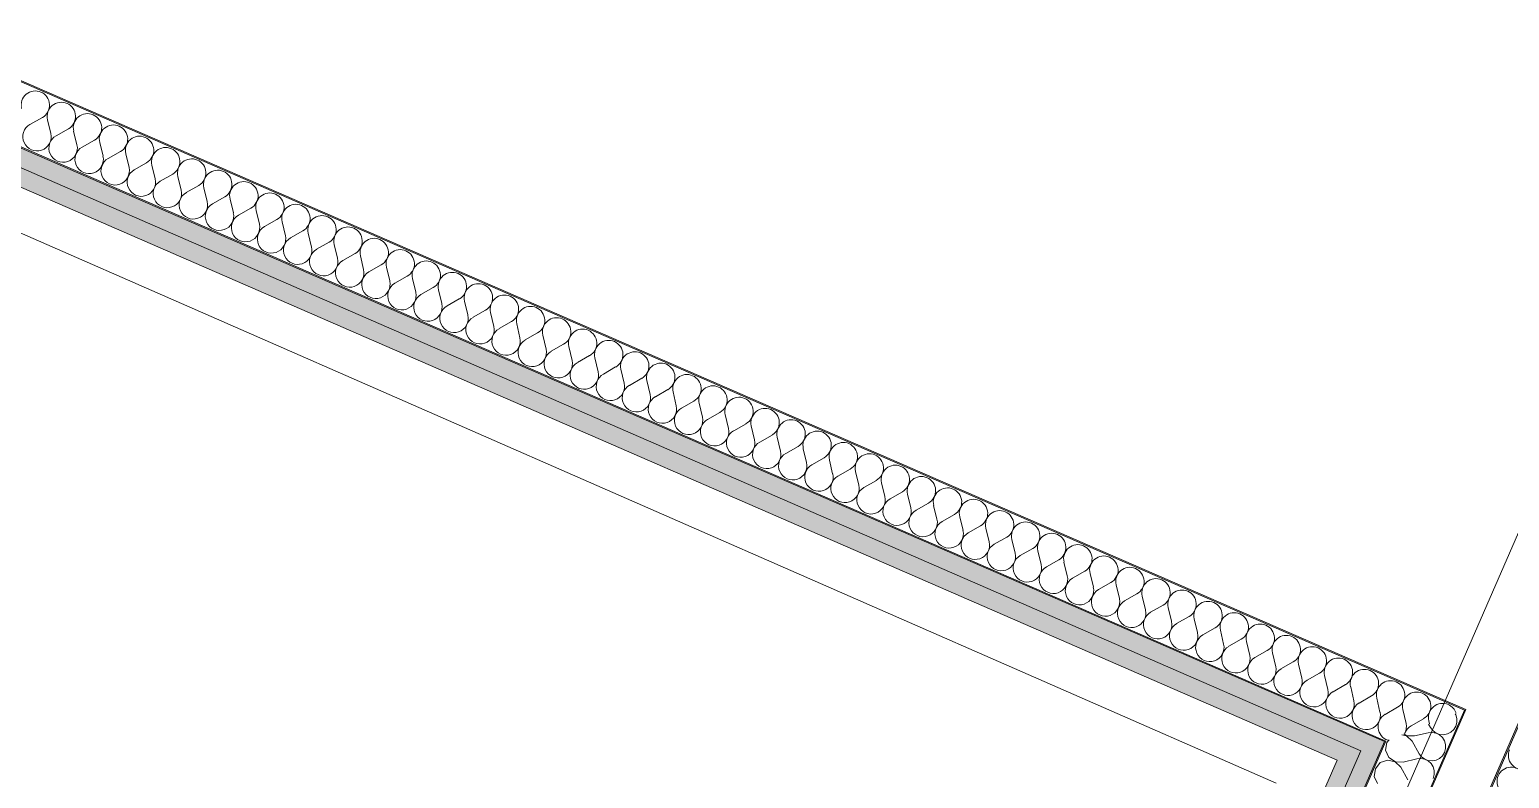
# Model space of a CAD drawing. Header units: millimetres. Extents: x -99530 to 90294, y -97212 to 56397.
# Drawn here: x -24517 to -23278, y -33226 to -32599 of the extents above; entities that cross this region are included whole.
import ezdxf
from ezdxf.enums import TextEntityAlignment as Align

# ---------------------------------------------------------------- set-up
doc = ezdxf.new("R2010")
doc.units = ezdxf.units.MM
doc.header["$MEASUREMENT"] = 0
doc.linetypes.add('Double Dashed', pattern=[1093.611073, 529.166651, -211.666656, 141.111112, -211.666656])
for name, color, linetype in [('A-25-M_Wall_Int', 7, 'Continuous'), ('New_A-05-M_Gross_Int_Circulation', 7, 'Continuous'), ('New_A-15-MG_Structural_Grid_Phase_2', 7, 'Continuous'), ('New_A-25-M_Wall_Int', 7, 'Continuous')]:
    doc.layers.add(name, color=color, linetype=linetype)
for name, color, linetype, lineweight in [('A-25-M_Wall_Int_Pen_No__1', 7, 'Continuous', 13), ('New_A-25-M_Wall_Int_Pen_No__1', 7, 'Continuous', 13), ('New_ArchiCAD Zone Stamps_Pen_No__6', 7, 'Continuous', 35)]:
    doc.layers.add(name, color=color, linetype=linetype, lineweight=lineweight)
for name, color, linetype, lineweight, true_color in [('A-25-M_Wall_Int_Pen_No__107', 7, 'Continuous', 15, 0xa6a6a6), ('New_A-05-M_Gross_Int_Circulation_Pen_No__74', 7, 'Continuous', 20, 0x606060), ('New_A-15-MG_Structural_Grid_Phase_2_Pen_No__222', 7, 'Continuous', 13, 0x65af33), ('New_A-25-M_Wall_Int_Pen_No__107', 7, 'Continuous', 15, 0xa6a6a6)]:
    doc.layers.add(name, color=color, linetype=linetype, lineweight=lineweight, true_color=true_color)
doc.styles.add('GENERATED_STYLE_1', font='')
doc.styles.add('GENERATED_STYLE_3', font='')
doc.styles.add('GENERATED_STYLE_4', font='')
doc.styles.get('GENERATED_STYLE_1').set_extended_font_data('Arial', bold=True)
doc.styles.get('GENERATED_STYLE_3').set_extended_font_data('Arial')
doc.styles.get('GENERATED_STYLE_4').set_extended_font_data('Swis721 BT')

# ---------------------------------------------------------------- blocks, each defined once
blk = doc.blocks.new('catering seating and servery_INB 0113_3_1', base_point=(-33684.2, -45971.9))
at = {"layer": 'New_A-05-M_Gross_Int_Circulation_Pen_No__74', "linetype": 'Continuous'}
blk.add_line((-23473, -33229.6), (-28114.8, -31197.5), dxfattribs=at)
at = {"layer": 'New_ArchiCAD Zone Stamps_Pen_No__6'}
for tag, height, style, p in [('ROOM_NAME', 250, 'GENERATED_STYLE_1', (-35356, -44046.5)), ('zoneNameLine2', 250, 'GENERATED_STYLE_1', (-35544.4, -44478.6)), ('ROOM_NUMBER', 200, 'GENERATED_STYLE_3', (-35732.8, -44899.3)), ('measuredAreaCode', 200, 'GENERATED_STYLE_3', (-35889.9, -45259.4)), ('DUMMY_649', 200, 'GENERATED_STYLE_3', (-35582.5, -45393.5)), ('DUMMY_650', 200, 'GENERATED_STYLE_3', (-34953.3, -45667.8)), ('DUMMY_651', 133.3, 'GENERATED_STYLE_3', (-34674, -45774.4))]:
    blk.add_attdef(tag, text='', height=height, rotation=336.4404, dxfattribs=dict(at, style=style)).set_placement(p, align=Align.TOP_LEFT)
blk = doc.blocks.new('*X708')
at = {"layer": 'New_A-25-M_Wall_Int_Pen_No__107', "linetype": 'Continuous'}
for p, q in [((-24517.1, -32678.2), (-24506.7, -32672.3)), ((-24499.6, -32685.8), (-24502.3, -32674.2)), ((-24495.2, -32687.7), (-24484.9, -32681.8)), ((-24477.8, -32695.3), (-24480.5, -32683.7)), ((-24473.4, -32697.2), (-24463, -32691.3)), ((-24455.9, -32704.8), (-24458.7, -32693.2)), ((-24451.6, -32706.7), (-24441.2, -32700.8)), ((-24434.1, -32714.3), (-24436.8, -32702.7)), ((-24429.7, -32716.2), (-24419.4, -32710.3)), ((-24412.3, -32723.8), (-24415, -32712.2)), ((-24407.9, -32725.7), (-24397.5, -32719.8)), ((-24390.4, -32733.3), (-24393.2, -32721.7)), ((-24386.1, -32735.2), (-24375.7, -32729.3)), ((-24368.6, -32742.8), (-24371.3, -32731.2)), ((-24364.2, -32744.7), (-24353.9, -32738.8)), ((-24346.7, -32752.3), (-24349.5, -32740.7)), ((-24342.4, -32754.2), (-24332, -32748.3)), ((-24324.9, -32761.8), (-24327.7, -32750.2)), ((-24320.5, -32763.7), (-24310.2, -32757.8)), ((-24303.1, -32771.3), (-24305.8, -32759.7)), ((-24298.7, -32773.2), (-24288.4, -32767.3)), ((-24281.2, -32780.8), (-24284, -32769.2)), ((-24276.9, -32782.7), (-24266.5, -32776.8)), ((-24259.4, -32790.2), (-24262.2, -32778.7)), ((-24255, -32792.1), (-24244.7, -32786.3)), ((-24237.6, -32799.7), (-24240.3, -32788.2)), ((-24233.2, -32801.6), (-24222.9, -32795.8)), ((-24215.7, -32809.2), (-24218.5, -32797.7)), ((-24211.4, -32811.1), (-24201, -32805.3)), ((-24193.9, -32818.7), (-24196.7, -32807.2)), ((-24189.5, -32820.6), (-24179.2, -32814.7)), ((-24172.1, -32828.2), (-24174.8, -32816.6)), ((-24167.7, -32830.1), (-24157.4, -32824.2)), ((-24150.2, -32837.7), (-24153, -32826.1)), ((-24145.9, -32839.6), (-24135.5, -32833.7)), ((-24128.4, -32847.2), (-24131.2, -32835.6)), ((-24124, -32849.1), (-24113.7, -32843.2)), ((-24106.6, -32856.7), (-24109.3, -32845.1)), ((-24102.2, -32858.6), (-24091.9, -32852.7)), ((-24084.7, -32866.2), (-24087.5, -32854.6)), ((-24080.4, -32868.1), (-24070, -32862.2)), ((-24062.9, -32875.7), (-24065.7, -32864.1)), ((-24058.5, -32877.6), (-24048.2, -32871.7)), ((-24041.1, -32885.2), (-24043.8, -32873.6)), ((-24036.7, -32887.1), (-24026.4, -32881.2)), ((-24019.2, -32894.7), (-24022, -32883.1)), ((-24014.9, -32896.6), (-24004.5, -32890.7)), ((-23997.4, -32904.2), (-24000.2, -32892.6)), ((-23993, -32906.1), (-23982.7, -32900.2)), ((-23975.6, -32913.7), (-23978.3, -32902.1)), ((-23971.2, -32915.6), (-23960.9, -32909.7)), ((-23953.7, -32923.2), (-23956.5, -32911.6)), ((-23949.4, -32925.1), (-23939, -32919.2)), ((-23931.9, -32932.7), (-23934.7, -32921.1)), ((-23927.5, -32934.6), (-23917.2, -32928.7)), ((-23910.1, -32942.2), (-23912.8, -32930.6)), ((-23905.7, -32944.1), (-23895.4, -32938.2)), ((-23888.2, -32951.7), (-23891, -32940.1)), ((-23883.9, -32953.6), (-23873.5, -32947.7)), ((-23866.4, -32961.2), (-23869.2, -32949.6)), ((-23862, -32963.1), (-23851.7, -32957.2)), ((-23844.6, -32970.7), (-23847.3, -32959.1)), ((-23840.2, -32972.6), (-23829.9, -32966.7)), ((-23822.7, -32980.2), (-23825.5, -32968.6)), ((-23818.4, -32982.1), (-23808, -32976.2)), ((-23800.9, -32989.7), (-23803.7, -32978.1)), ((-23796.5, -32991.6), (-23786.2, -32985.7)), ((-23779.1, -32999.2), (-23781.8, -32987.6)), ((-23774.7, -33001.1), (-23764.3, -32995.2)), ((-23757.2, -33008.7), (-23760, -32997.1)), ((-23752.9, -33010.5), (-23742.5, -33004.7)), ((-23735.4, -33018.1), (-23738.1, -33006.6)), ((-23731, -33020), (-23720.7, -33014.2)), ((-23713.6, -33027.6), (-23716.3, -33016.1)), ((-23709.2, -33029.5), (-23698.8, -33023.7)), ((-23691.7, -33037.1), (-23694.5, -33025.6)), ((-23687.4, -33039), (-23677, -33033.2)), ((-23669.9, -33046.6), (-23672.6, -33035.1)), ((-23665.5, -33048.5), (-23655.2, -33042.6)), ((-23648.1, -33056.1), (-23650.8, -33044.5)), ((-23643.7, -33058), (-23633.3, -33052.1)), ((-23626.2, -33065.6), (-23629, -33054)), ((-23621.9, -33067.5), (-23611.5, -33061.6)), ((-23604.4, -33075.1), (-23607.1, -33063.5)), ((-23600, -33077), (-23589.7, -33071.1)), ((-23582.6, -33084.6), (-23585.3, -33073)), ((-23578.2, -33086.5), (-23567.8, -33080.6)), ((-23560.7, -33094.1), (-23563.5, -33082.5)), ((-23556.4, -33096), (-23546, -33090.1)), ((-23538.9, -33103.6), (-23541.6, -33092)), ((-23534.5, -33105.5), (-23524.2, -33099.6)), ((-23517.1, -33113.1), (-23519.8, -33101.5)), ((-23512.7, -33115), (-23502.3, -33109.1)), ((-23495.2, -33122.6), (-23498, -33111)), ((-23490.9, -33124.5), (-23480.5, -33118.6)), ((-23473.4, -33132.1), (-23476.1, -33120.5)), ((-23469, -33134), (-23458.7, -33128.1)), ((-23451.6, -33141.6), (-23454.3, -33130)), ((-23447.2, -33143.5), (-23436.8, -33137.6)), ((-23429.7, -33151.1), (-23432.5, -33139.5)), ((-23425.4, -33153), (-23415, -33147.1)), ((-23407.9, -33160.6), (-23410.6, -33149)), ((-23403.5, -33162.5), (-23393.2, -33156.6)), ((-23386.1, -33170.1), (-23388.8, -33158.5)), ((-23381.7, -33172), (-23371.3, -33166.1)), ((-23364.2, -33179.6), (-23367, -33168)), ((-23359.9, -33181.5), (-23349.5, -33175.6)), ((-23344.6, -33179.9), (-23345.1, -33177.5))]:
    blk.add_line(p, q, dxfattribs=at)
for centre, start, end in [((-24512.6, -32662), 66.4954, 193.3653), ((-24512.6, -32662), 299.6255, 66.4954), ((-24490.8, -32671.5), 66.4954, 193.3653), ((-24490.8, -32671.5), 299.6255, 66.4954), ((-24511.2, -32688.5), 119.6255, 13.3653), ((-24468.9, -32681), 66.4954, 193.3653), ((-24468.9, -32681), 299.6255, 66.4954), ((-24447.1, -32690.5), 66.4954, 193.3653), ((-24447.1, -32690.5), 299.6255, 66.4954), ((-24489.3, -32698), 119.6255, 13.3653), ((-24425.3, -32699.9), 66.4954, 193.3653), ((-24425.3, -32699.9), 299.6255, 66.4954), ((-24467.5, -32707.5), 119.6255, 13.3653), ((-24403.4, -32709.4), 66.4954, 193.3653), ((-24403.4, -32709.4), 299.6255, 66.4954), ((-24445.7, -32717), 119.6255, 13.3653), ((-24423.8, -32726.5), 119.6255, 13.3653), ((-24381.6, -32718.9), 66.4954, 193.3653), ((-24381.6, -32718.9), 299.6255, 66.4954), ((-24359.8, -32728.4), 66.4954, 193.3653), ((-24359.8, -32728.4), 299.6255, 66.4954), ((-24402, -32736), 119.6255, 13.3653), ((-24337.9, -32737.9), 66.4954, 193.3653), ((-24337.9, -32737.9), 299.6255, 66.4954), ((-24380.2, -32745.5), 119.6255, 13.3653), ((-24316.1, -32747.4), 66.4954, 193.3653), ((-24316.1, -32747.4), 299.6255, 66.4954), ((-24358.3, -32755), 119.6255, 13.3653), ((-24336.5, -32764.5), 119.6255, 13.3653), ((-24294.3, -32756.9), 66.4954, 193.3653), ((-24294.3, -32756.9), 299.6255, 66.4954), ((-24272.4, -32766.4), 66.4954, 193.3653), ((-24314.7, -32774), 119.6255, 13.3653), ((-24272.4, -32766.4), 299.6255, 66.4954), ((-24250.6, -32775.9), 66.4954, 193.3653), ((-24250.6, -32775.9), 299.6255, 66.4954), ((-24292.8, -32783.5), 119.6255, 13.3653), ((-24228.7, -32785.4), 66.4954, 193.3653), ((-24228.7, -32785.4), 299.6255, 66.4954), ((-24271, -32793), 119.6255, 13.3653), ((-24206.9, -32794.9), 66.4954, 193.3653), ((-24206.9, -32794.9), 299.6255, 66.4954), ((-24249.2, -32802.5), 119.6255, 13.3653), ((-24227.3, -32812), 119.6255, 13.3653), ((-24185.1, -32804.4), 66.4954, 193.3653), ((-24185.1, -32804.4), 299.6255, 66.4954), ((-24163.2, -32813.9), 66.4954, 193.3653), ((-24163.2, -32813.9), 299.6255, 66.4954), ((-24205.5, -32821.5), 119.6255, 13.3653), ((-24141.4, -32823.4), 66.4954, 193.3653), ((-24141.4, -32823.4), 299.6255, 66.4954), ((-24183.7, -32831), 119.6255, 13.3653), ((-24119.6, -32832.9), 66.4954, 193.3653), ((-24119.6, -32832.9), 299.6255, 66.4954), ((-24161.8, -32840.5), 119.6255, 13.3653), ((-24140, -32850), 119.6255, 13.3653), ((-24097.7, -32842.4), 66.4954, 193.3653), ((-24097.7, -32842.4), 299.6255, 66.4954), ((-24075.9, -32851.9), 66.4954, 193.3653), ((-24075.9, -32851.9), 299.6255, 66.4954), ((-24118.2, -32859.5), 119.6255, 13.3653), ((-24054.1, -32861.4), 66.4954, 193.3653), ((-24054.1, -32861.4), 299.6255, 66.4954), ((-24096.3, -32869), 119.6255, 13.3653), ((-24032.2, -32870.9), 66.4954, 193.3653), ((-24032.2, -32870.9), 299.6255, 66.4954), ((-24074.5, -32878.5), 119.6255, 13.3653), ((-24052.7, -32888), 119.6255, 13.3653), ((-24010.4, -32880.4), 66.4954, 193.3653), ((-24010.4, -32880.4), 299.6255, 66.4954), ((-23988.6, -32889.9), 66.4954, 193.3653), ((-24030.8, -32897.5), 119.6255, 13.3653), ((-23988.6, -32889.9), 299.6255, 66.4954), ((-23966.7, -32899.4), 66.4954, 193.3653), ((-23966.7, -32899.4), 299.6255, 66.4954), ((-24009, -32906.9), 119.6255, 13.3653), ((-23944.9, -32908.9), 66.4954, 193.3653), ((-23944.9, -32908.9), 299.6255, 66.4954), ((-23987.2, -32916.4), 119.6255, 13.3653), ((-23965.3, -32925.9), 119.6255, 13.3653), ((-23923.1, -32918.4), 66.4954, 193.3653), ((-23923.1, -32918.4), 299.6255, 66.4954), ((-23943.5, -32935.4), 119.6255, 13.3653), ((-23901.2, -32927.8), 66.4954, 193.3653), ((-23901.2, -32927.8), 299.6255, 66.4954), ((-23879.4, -32937.3), 66.4954, 193.3653), ((-23879.4, -32937.3), 299.6255, 66.4954), ((-23921.7, -32944.9), 119.6255, 13.3653), ((-23857.6, -32946.8), 66.4954, 193.3653), ((-23857.6, -32946.8), 299.6255, 66.4954), ((-23899.8, -32954.4), 119.6255, 13.3653), ((-23835.7, -32956.3), 66.4954, 193.3653), ((-23835.7, -32956.3), 299.6255, 66.4954), ((-23878, -32963.9), 119.6255, 13.3653), ((-23856.1, -32973.4), 119.6255, 13.3653), ((-23813.9, -32965.8), 66.4954, 193.3653), ((-23813.9, -32965.8), 299.6255, 66.4954), ((-23792.1, -32975.3), 66.4954, 193.3653), ((-23792.1, -32975.3), 299.6255, 66.4954), ((-23834.3, -32982.9), 119.6255, 13.3653), ((-23770.2, -32984.8), 66.4954, 193.3653), ((-23770.2, -32984.8), 299.6255, 66.4954), ((-23812.5, -32992.4), 119.6255, 13.3653), ((-23748.4, -32994.3), 66.4954, 193.3653), ((-23748.4, -32994.3), 299.6255, 66.4954), ((-23790.6, -33001.9), 119.6255, 13.3653), ((-23768.8, -33011.4), 119.6255, 13.3653), ((-23726.6, -33003.8), 66.4954, 193.3653), ((-23726.6, -33003.8), 299.6255, 66.4954), ((-23704.7, -33013.3), 66.4954, 193.3653), ((-23704.7, -33013.3), 299.6255, 66.4954), ((-23747, -33020.9), 119.6255, 13.3653), ((-23682.9, -33022.8), 66.4954, 193.3653), ((-23682.9, -33022.8), 299.6255, 66.4954), ((-23725.1, -33030.4), 119.6255, 13.3653), ((-23661.1, -33032.3), 66.4954, 193.3653), ((-23661.1, -33032.3), 299.6255, 66.4954), ((-23703.3, -33039.9), 119.6255, 13.3653), ((-23681.5, -33049.4), 119.6255, 13.3653), ((-23639.2, -33041.8), 66.4954, 193.3653), ((-23639.2, -33041.8), 299.6255, 66.4954), ((-23617.4, -33051.3), 66.4954, 193.3653), ((-23659.6, -33058.9), 119.6255, 13.3653), ((-23617.4, -33051.3), 299.6255, 66.4954), ((-23595.6, -33060.8), 66.4954, 193.3653), ((-23595.6, -33060.8), 299.6255, 66.4954), ((-23637.8, -33068.4), 119.6255, 13.3653), ((-23573.7, -33070.3), 66.4954, 193.3653), ((-23573.7, -33070.3), 299.6255, 66.4954), ((-23616, -33077.9), 119.6255, 13.3653), ((-23594.1, -33087.4), 119.6255, 13.3653), ((-23551.9, -33079.8), 66.4954, 193.3653), ((-23551.9, -33079.8), 299.6255, 66.4954), ((-23572.3, -33096.9), 119.6255, 13.3653), ((-23530.1, -33089.3), 66.4954, 193.3653), ((-23530.1, -33089.3), 299.6255, 66.4954), ((-23508.2, -33098.8), 66.4954, 193.3653), ((-23508.2, -33098.8), 299.6255, 66.4954), ((-23550.5, -33106.4), 119.6255, 13.3653), ((-23486.4, -33108.3), 66.4954, 193.3653), ((-23486.4, -33108.3), 299.6255, 66.4954), ((-23528.6, -33115.9), 119.6255, 13.3653), ((-23464.6, -33117.8), 66.4954, 193.3653), ((-23464.6, -33117.8), 299.6255, 66.4954), ((-23506.8, -33125.4), 119.6255, 13.3653), ((-23485, -33134.8), 119.6255, 13.3653), ((-23442.7, -33127.3), 66.4954, 193.3653), ((-23442.7, -33127.3), 299.6255, 66.4954), ((-23420.9, -33136.8), 66.4954, 193.3653), ((-23420.9, -33136.8), 299.6255, 66.4954), ((-23463.1, -33144.3), 119.6255, 13.3653), ((-23399.1, -33146.2), 66.4954, 193.3653), ((-23399.1, -33146.2), 299.6255, 66.4954), ((-23441.3, -33153.8), 119.6255, 13.3653), ((-23377.2, -33155.7), 66.4954, 193.3653), ((-23377.2, -33155.7), 299.6255, 66.4954), ((-23419.5, -33163.3), 119.6255, 13.3653), ((-23397.6, -33172.8), 119.6255, 13.3653), ((-23355.4, -33165.2), 66.4954, 193.3653), ((-23355.4, -33165.2), 299.6255, 66.4954), ((-23333.6, -33174.7), 66.4954, 193.3653), ((-23333.6, -33174.7), 17.634, 66.4954), ((-23375.8, -33182.3), 119.6255, 252.0266), ((-23375.8, -33182.3), 330.9092, 13.3653), ((-23354, -33191.8), 119.6255, 161.5821)]:
    blk.add_arc(centre, 11.9, start, end, dxfattribs=at)
blk = doc.blocks.new('Wall_186_1', base_point=(-28180.8, -31051.3))
at = {"layer": 'New_A-25-M_Wall_Int_Pen_No__107', "linetype": 'Continuous', "lineweight": 0, "true_color": 0x535353}
for points in [[(-28180.2, -31052.6), (-23315.3, -33168.4), (-23314, -33167.9), (-28180.8, -31051.3)], [(-28153.9, -31119.7), (-23382.4, -33194.8), (-23381.1, -33194.3), (-28154.4, -31118.4)]]:
    blk.add_hatch(color=251, dxfattribs=at).paths.add_polyline_path(points)
at = {"layer": 'New_A-25-M_Wall_Int_Pen_No__107', "linetype": 'Continuous'}
for points in [[(-28146.1, -31139.4), (-23402.2, -33202.6), (-23382.4, -33194.8), (-28153.9, -31119.7)], [(-28138.3, -31159.1), (-23421.9, -33210.3), (-23402.2, -33202.6), (-28146.1, -31139.4)]]:
    blk.add_hatch(color=256, dxfattribs=at).paths.add_polyline_path(points)
at = {"layer": 'New_A-25-M_Wall_Int_Pen_No__1', "linetype": 'Continuous'}
for p, q in [((-28180.2, -31052.6), (-23315.3, -33168.4)), ((-28154.4, -31118.4), (-23381.1, -33194.3)), ((-28153.9, -31119.7), (-23382.4, -33194.8)), ((-28146.1, -31139.4), (-23402.2, -33202.6))]:
    blk.add_line(p, q, dxfattribs=at)
at = {"layer": 'New_A-25-M_Wall_Int_Pen_No__1', "linetype": 'Continuous', "flags": 128}
for points in [[(-23314, -33167.9), (-28180.8, -31051.3)], [(-28138.3, -31159.1), (-23421.9, -33210.3)]]:
    blk.add_lwpolyline(points, dxfattribs=at)
at = {"layer": 'New_A-25-M_Wall_Int', "color": 250, "lineweight": 50, "true_color": 0x2a2a2a}
blk.add_blockref('*X708', (0, 0), dxfattribs=at)
blk = doc.blocks.new('*X718')
at = {"layer": 'New_A-25-M_Wall_Int_Pen_No__107', "linetype": 'Continuous'}
for centre, start, end in [((-23266.6, -33206.3), 156.4404, 283.3103), ((-23276.1, -33228.1), 156.4404, 283.3103), ((-23276.1, -33228.1), 29.5705, 156.4404)]:
    blk.add_arc(centre, 11.9, start, end, dxfattribs=at)
blk = doc.blocks.new('Wall_193_1', base_point=(-22755.6, -31999.1))
at = {"layer": 'New_A-25-M_Wall_Int_Pen_No__107', "linetype": 'Continuous', "lineweight": 0, "true_color": 0x535353}
blk.add_hatch(color=251, dxfattribs=at).paths.add_polyline_path([(-23742.6, -34265.3), (-22770.6, -32036.2), (-22772, -32036.7), (-23743.2, -34264)])
at = {"layer": 'New_A-25-M_Wall_Int_Pen_No__1', "linetype": 'Continuous'}
blk.add_line((-23742.6, -34265.3), (-22770.6, -32036.2), dxfattribs=at)
at = {"layer": 'New_A-25-M_Wall_Int_Pen_No__1', "linetype": 'Continuous', "flags": 128}
blk.add_lwpolyline([(-22772, -32036.7), (-23743.2, -34264)], dxfattribs=at)
at = {"layer": 'New_A-25-M_Wall_Int', "color": 250, "lineweight": 50, "true_color": 0x2a2a2a}
blk.add_blockref('*X718', (0, 0), dxfattribs=at)
blk = doc.blocks.new('*X902')
at = {"layer": 'A-25-M_Wall_Int_Pen_No__107', "linetype": 'Continuous'}
for p, q in [((-23322.5, -33172.3), (-23323, -33171.5)), ((-23321.6, -33175.5), (-23322.5, -33172.3)), ((-23321.6, -33178.8), (-23321.6, -33175.5)), ((-23366, -33188.3), (-23363.7, -33189.9)), ((-23357.2, -33190.1), (-23345.6, -33187.4)), ((-23342.4, -33187.1), (-23345.6, -33187.4)), ((-23345.3, -33180.2), (-23343.7, -33183)), ((-23343.7, -33183), (-23341.7, -33185.6)), ((-23339.1, -33187.7), (-23342.4, -33187.1)), ((-23341.7, -33185.6), (-23339.1, -33187.6)), ((-23339.1, -33187.6), (-23336, -33188.8)), ((-23336.2, -33189.2), (-23339.1, -33187.7)), ((-23332.8, -33189.1), (-23329.5, -33188.4)), ((-23329.5, -33188.4), (-23326.6, -33187)), ((-23326.6, -33187), (-23324.2, -33184.7)), ((-23324.2, -33184.7), (-23322.5, -33181.9)), ((-23322.5, -33181.9), (-23321.6, -33178.8)), ((-23380.4, -33195.6), (-23381.3, -33202.1)), ((-23378.4, -33193.2), (-23380.4, -33195.6)), ((-23363.8, -33189.9), (-23367.7, -33189)), ((-23359.1, -33194.5), (-23363.8, -33189.9)), ((-23363.7, -33189.9), (-23357.2, -33190.1)), ((-23359.1, -33194.5), (-23353.3, -33204.9)), ((-23333.8, -33191.4), (-23336.2, -33189.2)), ((-23336, -33188.8), (-23332.8, -33189.1)), ((-23332, -33194.1), (-23333.8, -33191.4)), ((-23331.1, -33197.3), (-23332, -33194.1)), ((-23332, -33203.8), (-23331.1, -33200.6)), ((-23331.1, -33200.6), (-23331.1, -33197.3)), ((-23385.8, -33212.4), (-23389.9, -33217.5)), ((-23379.6, -33210.3), (-23385.8, -33212.4)), ((-23381.3, -33202.1), (-23378.6, -33208)), ((-23373.3, -33211.8), (-23379.6, -33210.3)), ((-23378.6, -33208), (-23373.2, -33211.7)), ((-23368.6, -33216.3), (-23373.3, -33211.8)), ((-23373.2, -33211.7), (-23366.7, -33212)), ((-23366.7, -33212), (-23355.2, -33209.2)), ((-23351.9, -33208.9), (-23355.2, -33209.2)), ((-23353.3, -33204.9), (-23351.3, -33207.5)), ((-23348.7, -33209.5), (-23351.9, -33208.9)), ((-23351.3, -33207.5), (-23348.6, -33209.4)), ((-23345.7, -33211), (-23348.7, -33209.5)), ((-23348.6, -33209.4), (-23345.6, -33210.6)), ((-23343.3, -33213.2), (-23345.7, -33211)), ((-23345.6, -33210.6), (-23342.3, -33210.9)), ((-23341.5, -33216), (-23343.3, -33213.2)), ((-23342.3, -33210.9), (-23339.1, -33210.3)), ((-23339.1, -33210.3), (-23336.1, -33208.8)), ((-23336.1, -33208.8), (-23333.7, -33206.6)), ((-23333.7, -33206.6), (-23332, -33203.8)), ((-23389.9, -33217.5), (-23390.8, -33223.9)), ((-23390.8, -33223.9), (-23388.1, -33229.8)), ((-23368.6, -33216.3), (-23362.8, -33226.7)), ((-23340.6, -33219.1), (-23341.5, -33216)), ((-23341.5, -33225.6), (-23340.6, -33222.4)), ((-23340.6, -33222.4), (-23340.6, -33219.1))]:
    blk.add_line(p, q, dxfattribs=at)
blk = doc.blocks.new('Wall_312_1', base_point=(-23784.1, -34246.1))
at = {"layer": 'A-25-M_Wall_Int_Pen_No__107', "linetype": 'Continuous', "lineweight": 0, "true_color": 0x535353}
for points in [[(-23315.3, -33168.4), (-23785.4, -34246.6), (-23784.1, -34246.1), (-23314, -33167.9)], [(-23382.4, -33194.8), (-23852.6, -34273), (-23851.3, -34272.5), (-23381.1, -33194.3)]]:
    blk.add_hatch(color=251, dxfattribs=at).paths.add_polyline_path(points)
at = {"layer": 'A-25-M_Wall_Int_Pen_No__107', "linetype": 'Continuous'}
for points in [[(-23402.2, -33202.6), (-23872.3, -34280.7), (-23852.6, -34273), (-23382.4, -33194.8)], [(-23421.9, -33210.3), (-23892.1, -34288.5), (-23872.3, -34280.7), (-23402.2, -33202.6)]]:
    blk.add_hatch(color=256, dxfattribs=at).paths.add_polyline_path(points)
at = {"layer": 'A-25-M_Wall_Int_Pen_No__1', "linetype": 'Continuous'}
for p, q in [((-23315.3, -33168.4), (-23785.4, -34246.6)), ((-23382.4, -33194.8), (-23852.6, -34273)), ((-23381.1, -33194.3), (-23851.3, -34272.5)), ((-23402.2, -33202.6), (-23872.3, -34280.7))]:
    blk.add_line(p, q, dxfattribs=at)
at = {"layer": 'A-25-M_Wall_Int_Pen_No__1', "linetype": 'Continuous', "flags": 128}
for points in [[(-23784.1, -34246.1), (-23314, -33167.9)], [(-23421.9, -33210.3), (-23892.1, -34288.5)]]:
    blk.add_lwpolyline(points, dxfattribs=at)
at = {"layer": 'A-25-M_Wall_Int', "color": 250, "lineweight": 50, "true_color": 0x2a2a2a}
blk.add_blockref('*X902', (0, 0), dxfattribs=at)
blk = doc.blocks.new('Standard grid marker_40')
at = {"layer": 'New_A-15-MG_Structural_Grid_Phase_2_Pen_No__222', "linetype": 'Double Dashed'}
blk.add_line((18746, 0), (0, 0), dxfattribs=at)
at = {"layer": 'New_A-15-MG_Structural_Grid_Phase_2_Pen_No__222', "style": 'GENERATED_STYLE_4'}
for tag, p in [('AC_MarkerText_1_0', (-500, 41.2)), ('AC_MarkerText_1_1', (58742.4, 41.2))]:
    blk.add_attdef(tag, text='', height=350, rotation=270, dxfattribs=at).set_placement(p, align=Align.MIDDLE_CENTER)

msp = doc.modelspace()

# ---------------------------------------------------------------- block references
at = {"layer": 'A-25-M_Wall_Int', "color": 250, "lineweight": 50, "true_color": 0x2a2a2a}
msp.add_blockref('Wall_312_1', (-23784.1, -34246.1), dxfattribs=at)
at = {"layer": 'New_A-05-M_Gross_Int_Circulation', "linetype": 'Continuous'}
msp.add_blockref('catering seating and servery_INB 0113_3_1', (-33684.2, -45971.9), dxfattribs=at)
at = {"layer": 'New_A-15-MG_Structural_Grid_Phase_2', "color": 8, "linetype": 'Continuous', "lineweight": 15, "zscale": 1000, "rotation": 66.44041158399293}
msp.add_blockref('Standard grid marker_40', (-30734.1, -50137), dxfattribs=at)
at = {"layer": 'New_A-25-M_Wall_Int', "color": 250, "lineweight": 50, "true_color": 0x2a2a2a}
for name, p in [('Wall_186_1', (-28180.8, -31051.3)), ('Wall_193_1', (-22755.6, -31999.1))]:
    msp.add_blockref(name, p, dxfattribs=at)

doc.saveas('drawing.dxf')
